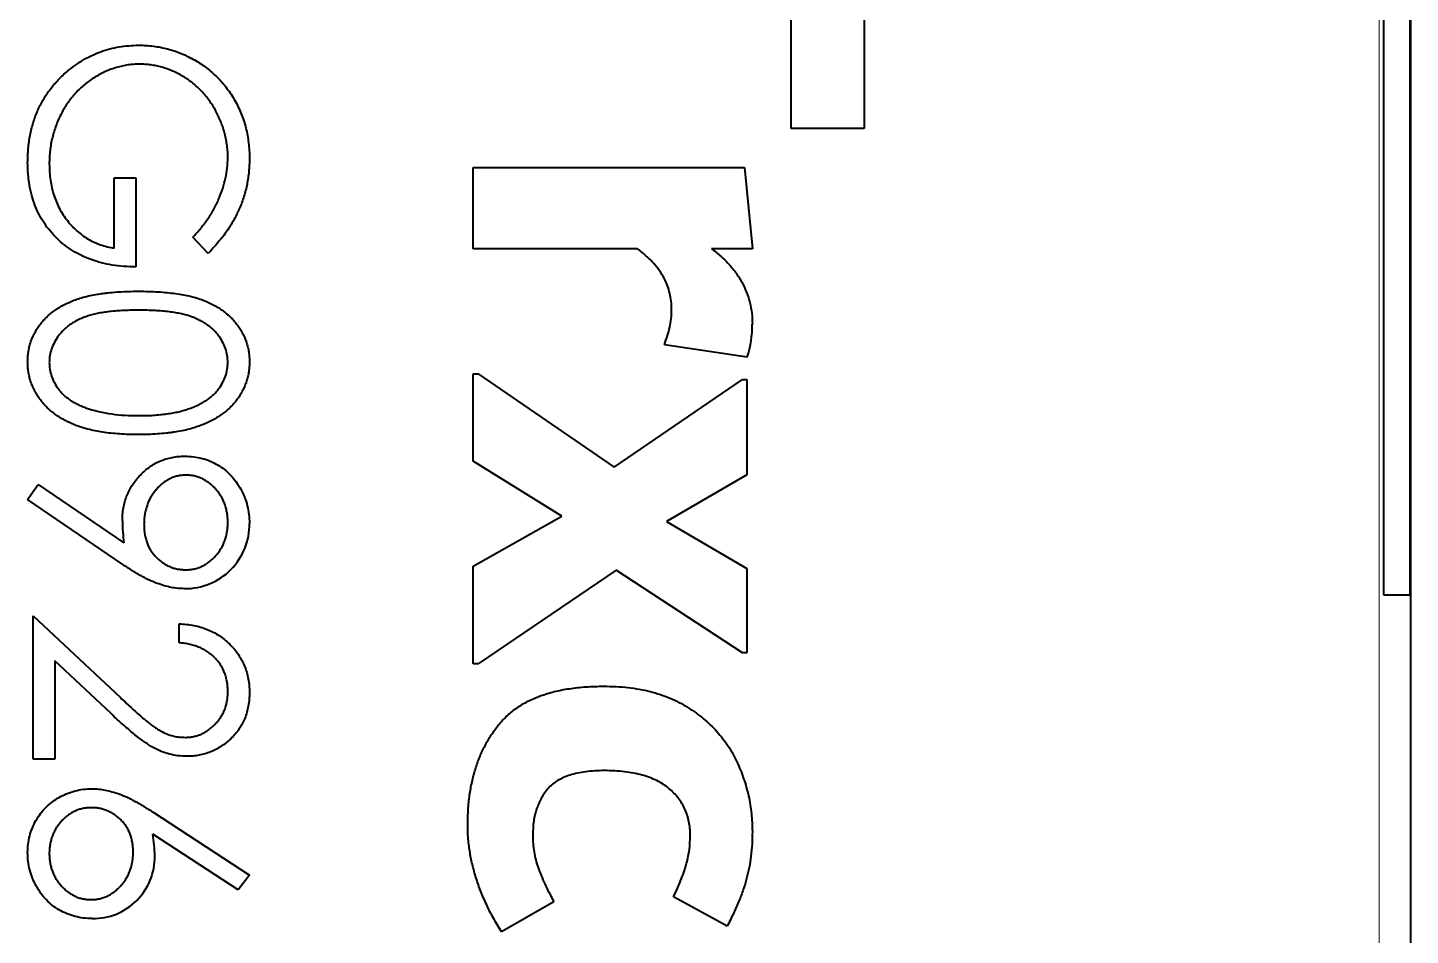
# Model space of a CAD drawing. Header units: inches. Extents: x 7.25 to 10.75, y 3.17 to 5.42.
# Drawn here: x 7.7745 to 8.1228, y 4.9309 to 5.1597 of the extents above; entities that cross this region are included whole.
import ezdxf

# ---------------------------------------------------------------- set-up
doc = ezdxf.new("R2010")
doc.units = ezdxf.units.IN
doc.header["$LTSCALE"] = 0.5
doc.header["$MEASUREMENT"] = 0
doc.layers.add('TANGENT_LINES', color=7, linetype='Continuous', lineweight=15)
doc.layers.add('Visible', color=7, linetype='Continuous', lineweight=40)

msp = doc.modelspace()

# ---------------------------------------------------------------- linework, layer by layer
at = {"layer": 'TANGENT_LINES'}
msp.add_line((8.11492009126068, 4.668198158092433), (8.114920091260672, 5.278434378564874), dxfattribs=at)
at = {"layer": 'Visible'}
for p, q in [((8.122794107008703, 5.278434378564874), (8.122794107008712, 4.668198158092433)), ((8.116144457666365, 5.016637096047631), (8.116144457666364, 5.224094493561512)), ((8.122698333408154, 5.224094493561512), (8.122698333408158, 5.016637096047631)), ((7.985183508896002, 5.218676223334276), (7.985183508896002, 5.134311768891081)), ((7.966816664126599, 5.134311768891081), (7.966816664126599, 5.165377221646986)), ((7.985183508896002, 5.134311768891081), (7.966816664126599, 5.134311768891081)), ((7.886758312045609, 5.103971323165545), (7.886758312045609, 5.12446924920604)), ((7.886758312045609, 5.12446924920604), (7.955084732180591, 5.124469249206042)), ((7.955084732180591, 5.124469249206042), (7.957062024081605, 5.103971323165546)), ((7.796324907096682, 5.104146068449788), (7.796324907096682, 5.121862603882859)), ((7.796324907096682, 5.121862603882859), (7.801776148768397, 5.121862603882859)), ((7.801776148768397, 5.121862603882859), (7.801776148768397, 5.099376231987038)), ((7.819961150282632, 5.10278325803186), (7.816085658156647, 5.106871689285644)), ((7.928105682686779, 5.103971323165546), (7.886758312045609, 5.103971323165545)), ((7.957062024081605, 5.103971323165546), (7.946780106196339, 5.103971323165546)), ((7.955726555863599, 5.07665878281631), (7.934894384880256, 5.079738512423139)), ((7.886758312045609, 5.050430652468132), (7.886758312045609, 5.072444502299404)), ((7.886758312045609, 5.072444502299404), (7.887988627006239, 5.072444502299404)), ((7.887988627006239, 5.072444502299404), (7.922283656533798, 5.048914728677357)), ((7.922283656533798, 5.048914728677357), (7.954579424250333, 5.071038428058685)), ((7.954579424250333, 5.071038428058685), (7.955655949840885, 5.071038428058685)), ((7.955655949840885, 5.071038428058685), (7.955655949840885, 5.047025316416391)), ((7.90910171052705, 5.036545669341024), (7.886758312045609, 5.050430652468132)), ((7.955655949840885, 5.047025316416391), (7.935443632630538, 5.035183534920327)), ((7.774519940409828, 5.04077538401611), (7.777171032550955, 5.044586994403755)), ((7.777171032550955, 5.044586994403755), (7.798773707066399, 5.029809018934342)), ((7.798454298374697, 5.024411012044578), (7.774519940409828, 5.04077538401611)), ((7.886758312045611, 5.023934940994566), (7.90910171052705, 5.036545669341024)), ((7.935443632630538, 5.035183534920327), (7.955655949840885, 5.023407663154298)), ((7.886758312045611, 4.999328641781968), (7.886758312045611, 5.023934940994566)), ((7.922745024644035, 5.022968264954073), (7.887988627006241, 4.999328641781968)), ((7.954579424250335, 5.002140790263409), (7.922745024644035, 5.022968264954073)), ((7.955655949840885, 5.023407663154298), (7.955655949840887, 5.002140790263409)), ((8.122698333408158, 5.01663709604763), (8.116144457666365, 5.01663709604763)), ((7.775882750827757, 4.975360483955542), (7.775882750827757, 5.011474960030648)), ((7.775882750827757, 5.011474960030648), (7.797879362729635, 4.990862452459479)), ((7.812678632111826, 5.004660907941005), (7.812678632111826, 5.009430744403755)), ((7.955655949840887, 5.002140790263409), (7.954579424250335, 5.002140790263409)), ((7.781333992499471, 5.000093363649667), (7.781333992499471, 4.975360483955542)), ((7.795526385367431, 4.986795315118473), (7.781333992499471, 5.000093363649667)), ((7.887988627006241, 4.999328641781968), (7.886758312045611, 4.999328641781968)), ((7.781333992499471, 4.975360483955542), (7.775882750827757, 4.975360483955542)), ((7.806141400888327, 4.961924024991278), (7.830395167544898, 4.946060059970079)), ((7.82750984236319, 4.942386860015506), (7.806034931324426, 4.956430195494003)), ((7.830395167544898, 4.946060059970079), (7.82750984236319, 4.942386860015506)), ((7.907058508896005, 4.939394727271282), (7.893854592979245, 4.931837078227413)), ((7.950690750178346, 4.933199212648111), (7.937179255521427, 4.940603072321902))]:
    msp.add_line(p, q, dxfattribs=at)
for centre, radius, start, end in [((7.932808668430035, 5.084516655786187), 0.02422758205080047, 341.0746585943979, 1.012709048888503), ((7.801429492347596, 5.101543435333028), 0.03962911899611512, 251.8535666274497, 271.4854622774622), ((7.840297093681365, 5.035627269442563), 0.04192463679771409, 180.3123832048572, 187.9763449137708), ((7.814226429826999, 5.034458246534868), 0.01615213547149081, 269.4199713217096, 1.068655541595347), ((7.775417719617858, 4.950806389395709), 0.03112347349680858, 0.2195353799132319, 10.40813962786989), ((7.791002446881746, 4.950691660132362), 0.01553846806698205, 269.250155405285, 0.8627437247027607)]:
    msp.add_arc(centre, radius, start, end, dxfattribs=at)
for points, knots in [([(7.784570667242049, 5.148735521811386), (7.785218646787202, 5.149254655760916), (7.78650385008492, 5.150284306571476), (7.788563016845082, 5.151609677903715), (7.790695103585563, 5.152739507980447), (7.792906045635982, 5.153656229688913), (7.795193774964918, 5.154372049897709), (7.797555368251276, 5.154885418190274), (7.799993866577775, 5.155186203796628), (7.801644014016466, 5.155229536479922), (7.802478847890141, 5.155251459122107)], [0, 0, 0, 0, 0.1278956773735382, 0.2536684183228695, 0.376738432207012, 0.499344472746073, 0.621999306856079, 0.745698547513129, 0.8713451527522139, 1, 1, 1, 1]), ([(7.802478847890141, 5.155251459122107), (7.803103982211056, 5.1552433767657), (7.804346305777518, 5.155227314774698), (7.806190708084237, 5.155032551593245), (7.808002360889866, 5.154753114987035), (7.809779783285473, 5.1543423891862), (7.811524162350471, 5.153824616887372), (7.813236308033501, 5.153178416593519), (7.814917230718269, 5.152426047532316), (7.816555360322228, 5.151551577118131), (7.818128959391501, 5.150578416035044), (7.819631693188427, 5.14952225408407), (7.821036195300076, 5.148368093675542), (7.822360252950801, 5.147134782884033), (7.823587232067009, 5.145807606992113), (7.824728492465431, 5.144398999321122), (7.825785565028246, 5.142907874316787), (7.826741799864061, 5.14132954087485), (7.827600752480832, 5.139687556915465), (7.828353794503585, 5.137985858355814), (7.828976150812686, 5.136224964658128), (7.829504211583197, 5.134418068203679), (7.829894711468443, 5.132551491984675), (7.830177903889927, 5.130638781357158), (7.830371681275095, 5.128669966382765), (7.830387265587156, 5.127339160538102), (7.830395167544896, 5.126664381214779)], [0, 0, 0, 0, 0.04203937970121545, 0.0835444645653602, 0.1246430566734484, 0.165303063451956, 0.206170747136532, 0.246970719928893, 0.2883292660238635, 0.329986532825205, 0.371797472895551, 0.4127376294246825, 0.453459280518726, 0.494001342419667, 0.534380667601165, 0.574951545297472, 0.615891701826603, 0.657249558721595, 0.699006606824371, 0.740486273750269, 0.782325155707546, 0.8245674554627289, 0.867041243730894, 0.9104995314822221, 0.954619176173827, 1, 1, 1, 1]), ([(7.774519940409826, 5.125706155139672), (7.774528582858233, 5.126306140322364), (7.774545628551904, 5.127489504474724), (7.774666769373379, 5.129237229479211), (7.774853257314893, 5.130936765899682), (7.775134876175347, 5.132587866147166), (7.775479811868403, 5.134196603626821), (7.775921511197453, 5.135754943780319), (7.776432790658863, 5.137268822877783), (7.777014333506884, 5.138740580814977), (7.777688143816249, 5.140156859084454), (7.778436940366403, 5.141523965922613), (7.779256862042548, 5.142849458270679), (7.780162088608677, 5.144124307232625), (7.781145849252431, 5.14535515525278), (7.782210115738623, 5.146534065813717), (7.78335163442984, 5.147667638765247), (7.784162226814081, 5.148377724544556), (7.784570667242049, 5.148735521811386)], [0, 0, 0, 0, 0.0692365237083661, 0.1365567393230034, 0.2020941572673315, 0.2664642603660585, 0.329768822872775, 0.391878965921429, 0.453270593103038, 0.514114664070463, 0.574389510365488, 0.634141663851327, 0.6939232874993251, 0.7541521963073881, 0.814470164130036, 0.875660630131174, 0.937348010628003, 1, 1, 1, 1]), ([(7.802691787017942, 5.150481622659358), (7.802201735237841, 5.15047014662268), (7.801222969846002, 5.15044722588656), (7.799762204964109, 5.15030052812029), (7.798323135298634, 5.150028277000109), (7.796901032040639, 5.149664312917168), (7.795493459659287, 5.149209036188739), (7.794106520533512, 5.148641509763423), (7.792740265998567, 5.147969309980676), (7.791407006348921, 5.147191252103991), (7.790108287772719, 5.146338030791167), (7.788884942953063, 5.145382202227232), (7.787720681431427, 5.144366884031123), (7.786641353184812, 5.143255086902037), (7.785618088168075, 5.142082461682272), (7.784679078554808, 5.140813973801461), (7.783806237143933, 5.139474566359008), (7.783010564465298, 5.138062195874876), (7.782299748681291, 5.136592187367614), (7.781667664769383, 5.135084913839265), (7.781147112403447, 5.133535560058926), (7.780722855480871, 5.13195226837133), (7.780375100686193, 5.13033692622554), (7.780151379106162, 5.128681334170925), (7.779989032405087, 5.126997665370931), (7.779977162274733, 5.125862714265073), (7.779971182081541, 5.12529092384046)], [0, 0, 0, 0, 0.03899420332593495, 0.07788192645662849, 0.1166515665855564, 0.1554160645113795, 0.194618292783077, 0.234261463916927, 0.274547107750672, 0.3156673089432865, 0.3570195563769785, 0.3980825120664325, 0.439097864147789, 0.479833277973838, 0.521274131964405, 0.562840828034015, 0.605292061346259, 0.648408659533928, 0.6917272922059641, 0.735148885145033, 0.778368924895923, 0.821660858302965, 0.865523699005888, 0.909731497542716, 0.954522564819841, 1, 1, 1, 1]), ([(7.824943925873182, 5.12682408556063), (7.824937645018768, 5.127339100689078), (7.824925099599609, 5.128367795231417), (7.824764979345289, 5.129895800006074), (7.824534691758849, 5.13140777930865), (7.824201491140963, 5.13290087892526), (7.823779193837037, 5.134378001946478), (7.823250955643902, 5.135834010995735), (7.822635099853695, 5.137271622119413), (7.821923464988345, 5.138677293766531), (7.821141712539744, 5.140040057318543), (7.820275396119168, 5.141327140874495), (7.81935228176269, 5.142546748168797), (7.818349257889244, 5.143675955977478), (7.81727541010344, 5.144721259712567), (7.816150714228728, 5.145707539825712), (7.814944442630495, 5.146600108436695), (7.813678789142092, 5.147406329726151), (7.812375983117953, 5.148125544403815), (7.811048564264548, 5.148760433968206), (7.809700935429223, 5.149293404372935), (7.808331405566781, 5.149715100263298), (7.806950569836252, 5.150063012330227), (7.805548867107394, 5.150307767894667), (7.804124796519526, 5.15044575523937), (7.803171182359382, 5.150469623664213), (7.802691787017942, 5.150481622659358)], [0, 0, 0, 0, 0.04284119748731245, 0.0855712844306002, 0.1277186681017332, 0.170068386804739, 0.2127872447034005, 0.2554815926170275, 0.2988770906153885, 0.342860572133053, 0.3865275858180495, 0.429532375547075, 0.47188621347183, 0.513729302419133, 0.555081706254062, 0.596535236966313, 0.6381200747249031, 0.6798222124149971, 0.721331468036122, 0.7618883644915521, 0.802199328562548, 0.841806293179727, 0.8810604121451829, 0.920633225698279, 0.960101198728402, 1, 1, 1, 1]), ([(7.816085658156647, 5.106871689285644), (7.816781627392443, 5.107611514920777), (7.818156970080185, 5.109073524626307), (7.81994144525942, 5.111457060369238), (7.821470120571218, 5.113943909704354), (7.822713916062643, 5.116521096102485), (7.82370633706023, 5.119124797427334), (7.824412894870051, 5.121720453759906), (7.824863490208289, 5.124281440225883), (7.824917374332383, 5.125984766939564), (7.824943925873182, 5.12682408556063)], [0, 0, 0, 0, 0.136144491202562, 0.269042539269701, 0.398516617997684, 0.527099538602238, 0.652282544656029, 0.771680404553401, 0.887494931845173, 1, 1, 1, 1]), ([(7.830395167544896, 5.126664381214779), (7.830386367614027, 5.126114081676591), (7.830368918385217, 5.125022902359428), (7.830247970411143, 5.12339917076642), (7.830056269179382, 5.121800536685768), (7.829794670057881, 5.120224629752864), (7.829438359797107, 5.118676816542456), (7.829011974147194, 5.117152687719933), (7.828515529147525, 5.115650033907403), (7.827923460052368, 5.114173564431896), (7.82725144212605, 5.11271335164627), (7.826494995329123, 5.111261276453476), (7.825641184797613, 5.109822300277216), (7.82468747531548, 5.108393927668377), (7.823650246810406, 5.10696715142331), (7.822499833852897, 5.105564538744146), (7.821281603027288, 5.104152233066605), (7.820405664351574, 5.103244106529042), (7.819961150282632, 5.10278325803186)], [0, 0, 0, 0, 0.0616169448204974, 0.1221791608191552, 0.182216270448318, 0.241864128661121, 0.300960055602617, 0.359969067873391, 0.419032918137868, 0.478068687013023, 0.53799258107322, 0.598960230329197, 0.661321078882263, 0.7252475688866911, 0.791220154152248, 0.858745971844814, 0.928317581412214, 1, 1, 1, 1]), ([(7.801776148768397, 5.099376231987038), (7.800760118285741, 5.099402136321252), (7.798771563095928, 5.099452835782653), (7.795871564607436, 5.099808466110358), (7.79313251189685, 5.10038273260709), (7.790913050356973, 5.10105733841524), (7.789621222973922, 5.101566689034859), (7.789168022642398, 5.101760764839694), (7.788821069200056, 5.101909342110891), (7.787698959181169, 5.102419673128165), (7.785872237248261, 5.10341845772327), (7.783786089676042, 5.104894074859823), (7.781856774098125, 5.106557056817506), (7.780135801809784, 5.108423366637653), (7.778623225699253, 5.110442575152499), (7.777349113992678, 5.112618018428942), (7.776312534754823, 5.114947638677659), (7.775503537081763, 5.117423809489163), (7.774929952958896, 5.120052260700663), (7.774586303346759, 5.122829427865159), (7.774542396010524, 5.124732740731307), (7.774519940409826, 5.125706155139672)], [0, 0, 0, 0, 0.0712722778918413, 0.139492722424175, 0.204635418715339, 0.267405740386263, 0.3019781993258916, 0.3019781993258916, 0.3019781993258916, 0.328445597526983, 0.3883971631415405, 0.4477339312582655, 0.5073916212312171, 0.5667675553634349, 0.625478337516418, 0.684066505918797, 0.743248445815341, 0.804033357398258, 0.866498750699673, 0.931723237984159, 1, 1, 1, 1]), ([(7.779971182081541, 5.12529092384046), (7.779985586783708, 5.124601826329029), (7.780013872756694, 5.123248671409979), (7.780234068377327, 5.12125956344988), (7.780577973567917, 5.11934916811265), (7.78108161766832, 5.117522853440026), (7.781724024431494, 5.115778498232493), (7.782498420064009, 5.114109707784861), (7.783434507012883, 5.112529620729996), (7.784491028054115, 5.111033487048377), (7.785668137433829, 5.109655284569141), (7.786938328822576, 5.108412280435045), (7.788295436696412, 5.107324300565003), (7.78973146791863, 5.106375129091457), (7.791258308883352, 5.105589902056696), (7.792868477154625, 5.104945382671433), (7.794562696964682, 5.104451345059602), (7.795733379786158, 5.104248541729614), (7.796324907096682, 5.104146068449788)], [0, 0, 0, 0, 0.0706300675154716, 0.1386936125963034, 0.2049177148347015, 0.2694408834246985, 0.332636334647053, 0.395301694499848, 0.457763931471421, 0.520657020425743, 0.5828516518872651, 0.6433151976010499, 0.702580231903015, 0.760907538627685, 0.819489612767477, 0.8782690759233589, 0.938491310536133, 1, 1, 1, 1]), ([(7.936717887411188, 5.088790115347773), (7.936698891274606, 5.089450874298699), (7.936661045691945, 5.090767289738471), (7.936286440739712, 5.092728538187638), (7.935696995092789, 5.094661806323941), (7.934849569363847, 5.096576250244643), (7.93371293220147, 5.098481696360035), (7.93218923670284, 5.100348423465198), (7.930317472718682, 5.102225361108932), (7.928865818907932, 5.103371280222569), (7.928105682686779, 5.103971323165546)], [0, 0, 0, 0, 0.1091301026519926, 0.217417489197055, 0.328860152398907, 0.4426907488291265, 0.562701805268135, 0.69448915630491, 0.8400239392284341, 1, 1, 1, 1]), ([(7.946780106196339, 5.103971323165546), (7.947599900266093, 5.103328764364902), (7.949194633644179, 5.102078804155898), (7.951291655015519, 5.099975152643763), (7.953072244656898, 5.097761003147196), (7.954534128134684, 5.095426596764963), (7.955660879331607, 5.092964165550698), (7.956481504301346, 5.090399876750839), (7.956982650067269, 5.087711196375174), (7.957035270974655, 5.08587760246057), (7.957062024081605, 5.084945381095805)], [0, 0, 0, 0, 0.1388637518678486, 0.270129619474419, 0.3952520391238095, 0.5172532450014841, 0.636604428012285, 0.755567059212343, 0.87572733098665, 1, 1, 1, 1]), ([(7.774519940409828, 5.075473814891338), (7.774527022298122, 5.075892999974354), (7.774540986399535, 5.076719551137834), (7.774685458137544, 5.077944306754744), (7.774917729558654, 5.079133072768736), (7.775242953580284, 5.08029171526537), (7.775641041645816, 5.08142617865528), (7.776159685885007, 5.082521004155677), (7.776756997393337, 5.083588364931632), (7.777437242825751, 5.08462541330761), (7.778216593469434, 5.085612662097304), (7.779078593353873, 5.086555666789922), (7.780044753142979, 5.087430737383633), (7.78109981721717, 5.088245203402568), (7.782234079052369, 5.089019275608015), (7.78346302509974, 5.089731318959882), (7.784781782401888, 5.090389931479476), (7.786198871034188, 5.090991941742722), (7.787734969488751, 5.091525695350653), (7.789407651052061, 5.091997173482859), (7.791231679272016, 5.092369435716657), (7.792915654752047, 5.092643099771859), (7.793992358330064, 5.092783406098508), (7.794413475546403, 5.092832920619045), (7.794691916389789, 5.092865659401323), (7.795721048801028, 5.09297802111025), (7.797550363773315, 5.09312054084588), (7.79994733826207, 5.093228986012339), (7.801591479941793, 5.093238629938854), (7.802436260064582, 5.093243585106359)], [0, 0, 0, 0, 0.0337871463469913, 0.06662165772429371, 0.09928487809597229, 0.1313611650426504, 0.163585187595343, 0.1961039269870685, 0.228902254323817, 0.262158055905007, 0.295991222258316, 0.3302178457248, 0.365059825891954, 0.4009507373401075, 0.4376203820767375, 0.475707529437091, 0.515380691625049, 0.5564135414931639, 0.59976482987273, 0.646424155584087, 0.696431444517567, 0.749781517801557, 0.7839688162471339, 0.7839688162471339, 0.7839688162471339, 0.806573306975532, 0.867435531565398, 0.931886753250873, 1, 1, 1, 1]), ([(7.802436260064582, 5.093243585106359), (7.803288132656721, 5.093238603953237), (7.804942907445632, 5.0932289279915), (7.807354147791978, 5.093121286053682), (7.809616199424639, 5.092942470394258), (7.811729170618696, 5.092697414676059), (7.813693606862779, 5.092399200128232), (7.815504258405344, 5.092001102187717), (7.817169505524891, 5.091548376838671), (7.818694778477001, 5.091023677155384), (7.820100626610632, 5.090431624116298), (7.821413045302945, 5.089787234330305), (7.822630048774922, 5.089064934302501), (7.823771061340354, 5.088306004803608), (7.824817405412004, 5.087479724750767), (7.825783857542486, 5.086609608135122), (7.826648081537158, 5.085661694378535), (7.827435398839967, 5.08466820662635), (7.828125576418788, 5.08362015008047), (7.828733497646361, 5.082547398682345), (7.82925284321214, 5.081442568615916), (7.829661190663327, 5.080302643453799), (7.829998475738051, 5.079137868952662), (7.830229129048769, 5.077944173339239), (7.830374256455526, 5.076719585697912), (7.830388131050006, 5.075893011603677), (7.830395167544896, 5.075473814891339)], [0, 0, 0, 0, 0.068594622258741, 0.1332460424432996, 0.1943125864682565, 0.251279223116966, 0.3045134392563455, 0.3542349066533245, 0.4004805887739875, 0.443410754938491, 0.484014868616345, 0.523252300773203, 0.56104237272836, 0.597900239364399, 0.633518488856195, 0.668314351169651, 0.702495671286382, 0.7366853535134581, 0.770293169360788, 0.803437255019249, 0.835912951666028, 0.8684602457892909, 0.9008465382431821, 0.933466524630707, 0.966257575298123, 1, 1, 1, 1]), ([(7.802457553977362, 5.08847374864361), (7.80174764685267, 5.088471934768006), (7.800369856521073, 5.088468414391633), (7.798367737259909, 5.088376447341247), (7.796500358813304, 5.088251162603347), (7.794765350104328, 5.088089568101661), (7.793168583885112, 5.087849590818082), (7.791699078011796, 5.08758070258913), (7.79036460928172, 5.087253481880627), (7.789156020480247, 5.08686632469142), (7.788052800654951, 5.086425348529371), (7.787026235520846, 5.085943875908959), (7.786064198240888, 5.085426643333912), (7.785175330172216, 5.08484778109267), (7.78435673263005, 5.084217349873781), (7.783593916841129, 5.083549589470681), (7.782913647720735, 5.082819578348894), (7.782097773094304, 5.081809678996438), (7.781254681637218, 5.080476436696365), (7.780520517168458, 5.078796598512316), (7.780059141283377, 5.077070474678513), (7.780000467823992, 5.075898886516338), (7.779971182081541, 5.075314110545487)], [0, 0, 0, 0, 0.07295106587586771, 0.1415836941865464, 0.2059264601708675, 0.265301357184605, 0.320597232713928, 0.3718165030988115, 0.418789769709452, 0.461698728615765, 0.5021335821035671, 0.540804315292648, 0.5781805253279659, 0.614296865207514, 0.649678243264787, 0.6842994600896379, 0.718358952772361, 0.7520808646475969, 0.817652438602386, 0.879722076405437, 0.939965559730987, 1, 1, 1, 1]), ([(7.824943925873182, 5.075314110545487), (7.824913077133321, 5.075901954182351), (7.824851323454576, 5.077078712366456), (7.824415599131195, 5.078816673433735), (7.823656122145639, 5.080482600033478), (7.822821637299434, 5.081807437106779), (7.822026848543009, 5.082822803943507), (7.821337627924573, 5.083537782976788), (7.820583719674934, 5.08420816916907), (7.819757593858871, 5.084825732669474), (7.818869762071685, 5.08540414135687), (7.817913239772707, 5.085935349084398), (7.816883179686046, 5.08641395870265), (7.815780455413652, 5.086855624887614), (7.814571970880605, 5.087243963063489), (7.813239145893526, 5.08756428758948), (7.811774314015963, 5.087860210218409), (7.81016889966584, 5.088069699678654), (7.808433456391954, 5.08825593219022), (7.80656141612638, 5.088375615201869), (7.804555939033655, 5.088468722036329), (7.803171024928158, 5.088472039549149), (7.802457553977362, 5.08847374864361)], [0, 0, 0, 0, 0.0603866193110626, 0.120883248585996, 0.1827546186251395, 0.2478110297583515, 0.2812991000432495, 0.315087624150657, 0.349702395550275, 0.3848565811185565, 0.4209661972261035, 0.45851118826114, 0.497174722127312, 0.53760204786627, 0.5805030184200121, 0.627467540026704, 0.678388209559245, 0.733983220592562, 0.7937467045508351, 0.857713672160731, 0.926697864361385, 1, 1, 1, 1]), ([(7.934894384880256, 5.079738512423139), (7.935167467351425, 5.080511696443314), (7.935683169312295, 5.08197181401735), (7.936292608402637, 5.084166279259687), (7.936674981248167, 5.086418237582843), (7.936703018880481, 5.087968174281522), (7.936717887411188, 5.088790115347773)], [0, 0, 0, 0, 0.2647651372014765, 0.499995110779227, 0.734844299042849, 1, 1, 1, 1]), ([(7.802436260064582, 5.057129109031253), (7.801623467311824, 5.057139003734676), (7.800039773779659, 5.057158283160779), (7.797723499126322, 5.057258184782111), (7.795536802180843, 5.057454969395061), (7.793474438577702, 5.057701127822697), (7.791544992172476, 5.058042059206433), (7.789741786262109, 5.058461260268742), (7.788057033767751, 5.058926703866147), (7.786504536628568, 5.059501247983675), (7.785231908116332, 5.060056271622108), (7.784479002462684, 5.060428858445113), (7.784197451185182, 5.060574562297094), (7.784033494699433, 5.060659410399164), (7.783441832175404, 5.06097351291571), (7.782453243363888, 5.061547291167265), (7.781283955868307, 5.062345882908032), (7.780200028004998, 5.063197087720351), (7.779220592790377, 5.064119123883124), (7.778322050527722, 5.065086000034841), (7.77752250387897, 5.066109698138057), (7.776822678386742, 5.067178939917173), (7.776196821266117, 5.068271681805234), (7.77578840074408, 5.06919074865854), (7.775573244551664, 5.069735043035172), (7.775512371363449, 5.06989598880094), (7.77542861771288, 5.070117429402658), (7.775212530135112, 5.070726065118308), (7.77492778804133, 5.071746522614669), (7.774698882473807, 5.072965112349548), (7.774538342592885, 5.07420966711337), (7.774526095710639, 5.075050973219778), (7.774519940409828, 5.075473814891338)], [0, 0, 0, 0, 0.0650632896172803, 0.1267731664665244, 0.18551576322608, 0.240764679167715, 0.292979796023598, 0.3422503727797686, 0.3889192861856615, 0.432775664058311, 0.474628432631118, 0.5, 0.5, 0.5, 0.514774690637955, 0.5536058934984419, 0.591426406431174, 0.628028119946067, 0.66380363411032, 0.698984336131665, 0.733591489306705, 0.76762846915114, 0.801208347786592, 0.834263839726623, 0.8480343078435248, 0.8480343078435248, 0.8480343078435248, 0.866980694728777, 0.8997197415181609, 0.932701912498539, 0.96617588343275, 1, 1, 1, 1]), ([(7.779971182081541, 5.075314110545487), (7.779995445344708, 5.074725551977036), (7.780043921776461, 5.073549649993916), (7.780511619138162, 5.071831645230757), (7.781217287060276, 5.070163806483726), (7.782051697997463, 5.068856752272517), (7.782846335171358, 5.067862360442068), (7.783523835455076, 5.067149897712675), (7.784282445363553, 5.066495974592486), (7.785100938608606, 5.065875763107067), (7.785994952710231, 5.065306924500081), (7.786960188667591, 5.06478965525499), (7.78799932691485, 5.064317635916566), (7.788724739151142, 5.06404871339651), (7.789095623707828, 5.063911220251725)], [0, 0, 0, 0, 0.1128134007444576, 0.225393883920728, 0.3395948145627005, 0.459675410224862, 0.521735190087933, 0.583925838738914, 0.6481741447653689, 0.713881038113066, 0.781004454907388, 0.851450927556554, 0.924050692664177, 1, 1, 1, 1]), ([(7.830395167544896, 5.075473814891339), (7.830387759777887, 5.07505111639917), (7.830373028059993, 5.074210502090854), (7.830231438381459, 5.072967706741226), (7.829996500066715, 5.071753622710689), (7.829663616875639, 5.070573426003719), (7.829250634159212, 5.069417422272205), (7.82873300077229, 5.068294653427193), (7.828130453292932, 5.067198145438253), (7.827422441657792, 5.066145323299311), (7.82663305951082, 5.065124628915541), (7.825740713021682, 5.06416113341484), (7.824754412447861, 5.063254749095813), (7.823684710352845, 5.062394100476336), (7.822511089829501, 5.061603604905819), (7.821253963302514, 5.060850802504044), (7.819891346120606, 5.060176986435795), (7.818445973436855, 5.059528034675491), (7.81687785263383, 5.058967883583275), (7.815195823087155, 5.058462715629195), (7.813380017100068, 5.058054542315628), (7.811830927994137, 5.057783064566821), (7.810886992632405, 5.057649761758783), (7.810592121340477, 5.057610951810032), (7.810198682559735, 5.057559168746251), (7.809072181948379, 5.057425294878224), (7.807170168287206, 5.057259320785942), (7.804843424447329, 5.057157985973728), (7.803252613464323, 5.057138902209622), (7.802436260064582, 5.057129109031253)], [0, 0, 0, 0, 0.0337881161627104, 0.06719393237388009, 0.099862410856825, 0.1325666121262586, 0.1651511732547865, 0.197913187355792, 0.231319003566962, 0.265083278267373, 0.2992553087581145, 0.3343985665049785, 0.3699428235093075, 0.4062835607000615, 0.444063819698508, 0.482997706872776, 0.523354446613305, 0.56553658960415, 0.60961292406582, 0.656390811376417, 0.705885494936458, 0.7583245002617319, 0.782103760227586, 0.782103760227586, 0.782103760227586, 0.813831782941152, 0.8727945590393911, 0.934722229540075, 1, 1, 1, 1]), ([(7.802457553977362, 5.061898945494003), (7.803096375382305, 5.06190730044861), (7.804346046613505, 5.061923644525887), (7.806176187714675, 5.061986117904925), (7.807914449550752, 5.062147443276851), (7.809568320620457, 5.062326619997516), (7.811128645802135, 5.062590807269443), (7.812608487333025, 5.062875655855365), (7.813989511894397, 5.063258351430076), (7.815293341312964, 5.06366714441337), (7.816505162275575, 5.064135018811204), (7.81763062472314, 5.064650049646386), (7.818675162163206, 5.06520009885154), (7.819635908745077, 5.065797534449065), (7.820517167833152, 5.066435264169404), (7.82130127022519, 5.067130120090852), (7.822012517772395, 5.067854539700465), (7.822824379058268, 5.068869198877765), (7.823652171959305, 5.070197548610392), (7.824413969212529, 5.071850435268573), (7.8248514404728, 5.073570518167775), (7.824913119634797, 5.07473333215005), (7.824943925873182, 5.075314110545487)], [0, 0, 0, 0, 0.0656811979906391, 0.1284864641740656, 0.188175130328007, 0.2451061306699865, 0.299448424529475, 0.350822936009383, 0.399941680533778, 0.446671743632372, 0.491254533373498, 0.533376344270437, 0.573852754968224, 0.612526311719453, 0.64959713644533, 0.685532041553849, 0.7201057860682, 0.7538376629736501, 0.818925416046714, 0.8804934616501641, 0.940311333846057, 1, 1, 1, 1]), ([(7.798369122723576, 5.035398671039127), (7.798383413535994, 5.035956621146399), (7.798411465151064, 5.037051828415423), (7.798633809821565, 5.038661982869234), (7.798976247082436, 5.04020917642119), (7.799487223677705, 5.041689307247706), (7.800122258348003, 5.043107938648955), (7.800909738307759, 5.04446197366642), (7.801836155558879, 5.045749589551505), (7.802896611560728, 5.046956957419276), (7.804061013932456, 5.048055054691531), (7.805293411209478, 5.049033361237985), (7.806552543299373, 5.049812045633471), (7.807407349895492, 5.050239928766074), (7.807814210375106, 5.050418671077978), (7.807873938056535, 5.050444910696712), (7.808397960268522, 5.050670531900535), (7.809423705702743, 5.051034036499368), (7.810927830451801, 5.051407033414407), (7.812501235588782, 5.051636675466154), (7.813572202141518, 5.051663995814504), (7.814115971224487, 5.051677867359539)], [0, 0, 0, 0, 0.0662949128019882, 0.1301311164811676, 0.192862225172608, 0.2543600042042219, 0.315909846081327, 0.377338139346354, 0.440205262887928, 0.504175131770897, 0.56803363241327, 0.63022772176687, 0.690861477407068, 0.743669523417452, 0.743669523417452, 0.743669523417452, 0.751421817648456, 0.8114657367408631, 0.872750466796127, 0.935390734844467, 1, 1, 1, 1]), ([(7.814115971224487, 5.051677867359539), (7.814859589685362, 5.051651528923544), (7.816319161874562, 5.051599831916667), (7.81845173316986, 5.051183768943646), (7.820468176745605, 5.050499500575654), (7.822363190939036, 5.049545413864369), (7.824109516000307, 5.04834370549619), (7.82568287508141, 5.046899424318293), (7.827060890297298, 5.045221355119335), (7.828220866763198, 5.043386576179021), (7.828843177059545, 5.042076708155717), (7.829108681308583, 5.041424748375011), (7.829125985312315, 5.041382257475077), (7.829419721829051, 5.040653250121395), (7.829900269447823, 5.039201726409975), (7.830313298802372, 5.037001118287428), (7.830367752261514, 5.035510383138902), (7.830395167544898, 5.034759853655724)], [0, 0, 0, 0, 0.0852490510097906, 0.167326593617822, 0.2481753245808515, 0.328829078311601, 0.4099080969767695, 0.490584451140797, 0.5729934871893909, 0.658264892488035, 0.7389622018114663, 0.7389622018114663, 0.7389622018114663, 0.74422157730799, 0.82906040699134, 0.913938297810617, 1, 1, 1, 1]), ([(7.814382145134237, 5.046908030896789), (7.814023033005027, 5.046898829544107), (7.813314798158704, 5.046880682792511), (7.81227418364349, 5.046705626368345), (7.811276668886752, 5.046412874087309), (7.810312554663586, 5.046020791103145), (7.809391215985173, 5.045504456494647), (7.808517020950472, 5.044870854753923), (7.807680059671139, 5.044128194605932), (7.806893335981746, 5.043286403735873), (7.806171227579064, 5.0423651212019), (7.805540563735152, 5.041381143617422), (7.805007967560041, 5.040351410436342), (7.804580623709693, 5.039272296807842), (7.804237251992367, 5.038151799846979), (7.80399164697306, 5.036979849032782), (7.803855701415085, 5.0357603201176), (7.803832256410709, 5.034934071799357), (7.803820364395291, 5.034514973658752)], [0, 0, 0, 0, 0.0595395854970859, 0.1174229600021162, 0.1744404410469175, 0.231733890556419, 0.289721977285958, 0.3492003964486005, 0.410515531734449, 0.475080278974361, 0.540094475476166, 0.604444095929784, 0.6686966743402349, 0.732110201101078, 0.796739346741746, 0.862905729709647, 0.930461639076418, 1, 1, 1, 1]), ([(7.824943925873184, 5.035004733652695), (7.824932129216599, 5.035409644867968), (7.824908984273534, 5.036204077337594), (7.824773054836159, 5.037374342975796), (7.824524869192873, 5.038495969259101), (7.824184221767458, 5.039576297575989), (7.823745182153214, 5.040613298947308), (7.823213369081225, 5.041606009567074), (7.82257899630244, 5.042548656052698), (7.821859278160577, 5.043432134939794), (7.82108348150958, 5.044253644442565), (7.820236528427214, 5.044954088358847), (7.819361116075871, 5.045555345437312), (7.81844666178899, 5.046054572139438), (7.817487140016679, 5.046434250410741), (7.816489507073657, 5.046717036712145), (7.815448549101506, 5.046877824373459), (7.814741128448087, 5.046897862482026), (7.814382145134237, 5.046908030896789)], [0, 0, 0, 0, 0.0687118407239278, 0.134812065608047, 0.199537592607989, 0.263334935107978, 0.326747480565382, 0.3903284830692765, 0.454125825569265, 0.519203321691314, 0.583510145292121, 0.645497182764502, 0.705289842311448, 0.763487579584353, 0.821856400128067, 0.880004273206512, 0.9391077098978999, 1, 1, 1, 1]), ([(7.803820364395291, 5.034514973658752), (7.803831911280437, 5.0340922974039), (7.803854389140348, 5.033269490428278), (7.803991199900276, 5.032064098373398), (7.804233774492332, 5.030926329254934), (7.804581824112761, 5.029853143804289), (7.805001807274076, 5.028833781401823), (7.805536522473153, 5.027884433335757), (7.806174570360227, 5.027004305084187), (7.806891482858928, 5.026187503042416), (7.807687976534972, 5.025462177961864), (7.808521622136693, 5.024816136438537), (7.809396079093478, 5.024267016460842), (7.810322298486973, 5.023833265908999), (7.811277734161171, 5.023476638497474), (7.812277772176328, 5.023230358224482), (7.813317202332771, 5.023093925717332), (7.814023312437438, 5.023070667830681), (7.814382145134237, 5.023058848583041)], [0, 0, 0, 0, 0.07271299661693979, 0.1415474849795012, 0.2083625229559525, 0.2724615839557055, 0.3353899614876865, 0.3977112986796175, 0.459383374947441, 0.522098173887342, 0.584314766747193, 0.644391935230055, 0.7033450132947849, 0.761508874970191, 0.8200304749172339, 0.878517036755301, 0.938264501487676, 1, 1, 1, 1]), ([(7.814382145134237, 5.023058848583041), (7.814741127676955, 5.023069017912474), (7.815448546810764, 5.023089057823508), (7.816489515864022, 5.023249832341093), (7.817487107563657, 5.023532667562868), (7.818446783383806, 5.023912163112099), (7.819360658546985, 5.024412076735153), (7.820240206656791, 5.025011960939215), (7.821079850891596, 5.025724658433219), (7.821859843893261, 5.026544719899047), (7.822578850237035, 5.027429046631986), (7.823213396947239, 5.02837147267605), (7.823745214890174, 5.029364230118502), (7.824184063138798, 5.030401262304133), (7.824526525424201, 5.031484729919836), (7.824772795866471, 5.032613991833104), (7.824909037358417, 5.033794754459041), (7.824932148242294, 5.034596270053099), (7.824943925873184, 5.035004733652695)], [0, 0, 0, 0, 0.0607600970467286, 0.1197352241628626, 0.177756862130217, 0.235998967900793, 0.2940703618108045, 0.3537332155261575, 0.415972619584907, 0.480139837408385, 0.5450760546750331, 0.6087348974468041, 0.672177869882024, 0.735452750979641, 0.799111593751412, 0.8642836660181019, 0.930837050815538, 1, 1, 1, 1]), ([(7.814062736442535, 5.018289012120291), (7.813504760225843, 5.018306906968853), (7.812373045041396, 5.018343202192979), (7.810653574143615, 5.018597353088558), (7.808900377745369, 5.019028930704129), (7.80741641650539, 5.019518692158274), (7.806190810125106, 5.019991452859649), (7.805222704017485, 5.020436408177865), (7.804203730952352, 5.02093012479509), (7.8031445756521, 5.021505944068391), (7.802031736257401, 5.02212494407496), (7.800876374431827, 5.022824381907731), (7.799676939777525, 5.023588302289388), (7.798868350701529, 5.024132398145478), (7.798454298374697, 5.024411012044578)], [0, 0, 0, 0, 0.098319973981344, 0.1994174736496685, 0.305602597602123, 0.416162356355746, 0.4745823813143, 0.537006481233516, 0.603857360649959, 0.674089607691873, 0.749416986763791, 0.828253480890808, 0.912054159556051, 1, 1, 1, 1]), ([(7.812678632111826, 5.009430744403755), (7.813311429620112, 5.009399657153353), (7.814554227085535, 5.0093386026209), (7.816366232413305, 5.0090526837176), (7.818098223170095, 5.008643570284231), (7.819736292729814, 5.008065128631587), (7.821294924785617, 5.007346754334746), (7.822767928398477, 5.006485274728849), (7.824149684357586, 5.005464895671559), (7.825427383327764, 5.004307650553883), (7.826599523041816, 5.003050758959685), (7.827611723016936, 5.001694594524523), (7.82846694074853, 5.000269501309265), (7.829181897739106, 4.998779802899779), (7.829718554566952, 4.997208691979584), (7.830116745944522, 4.995570425859412), (7.830356319248507, 4.993857806802577), (7.830382070773432, 4.992690944825486), (7.830395167544898, 4.992097499400726)], [0, 0, 0, 0, 0.0687907943906189, 0.1351032894311272, 0.1989786743106525, 0.261904299780856, 0.323494969367969, 0.385195377966052, 0.446969238740775, 0.509764776703133, 0.5722505688473679, 0.6334051756611531, 0.693251162921753, 0.75258316278567, 0.812579266153421, 0.873275084920192, 0.935549942895029, 1, 1, 1, 1]), ([(7.824943925873184, 4.992342379397698), (7.82493306767795, 4.992758021964864), (7.824911743975353, 4.993574275338277), (7.824762580911356, 4.994772708346875), (7.824505248126925, 4.995915968185538), (7.824153296378642, 4.99700693071632), (7.823705950586627, 4.998047441861957), (7.823148764362598, 4.999032441405831), (7.822483885670179, 4.999959718126876), (7.821730063948722, 5.000831015163056), (7.820890792164228, 5.001633786498666), (7.819955207798195, 5.002339110260395), (7.818940393279062, 5.002955402938617), (7.817849086830595, 5.003493113458276), (7.816671386009684, 5.00392978591735), (7.815411471481614, 5.004263461430083), (7.814074813833221, 5.004527491160952), (7.813151755739224, 5.004615697041903), (7.812678632111826, 5.004660907941005)], [0, 0, 0, 0, 0.0644386715952429, 0.1265469112716778, 0.1868871534365705, 0.245877535589455, 0.304040884691267, 0.3621912180726605, 0.4209759327916445, 0.480660283279665, 0.540600274953758, 0.600689098349452, 0.661935789757195, 0.724442505913981, 0.789038393881743, 0.856313757050995, 0.926352028205862, 1, 1, 1, 1]), ([(7.797879362729635, 4.990862452459479), (7.798403240275649, 4.99036060041009), (7.799409501827007, 4.989396645330107), (7.800878601896532, 4.988033242870126), (7.802241502684106, 4.986808691304076), (7.803495629122802, 4.985715063854785), (7.804659325596639, 4.984776084864416), (7.805694903210176, 4.983942817000192), (7.806647867303715, 4.983275173042646), (7.807752477301262, 4.982550586044015), (7.809101145784782, 4.981848798924919), (7.81074929517176, 4.981245742899558), (7.812445940741082, 4.980878025853376), (7.813592484610753, 4.980833914178091), (7.814169206006436, 4.980811725627256)], [0, 0, 0, 0, 0.1108026438013196, 0.2128292023477705, 0.3061013098231115, 0.390647321116009, 0.466924469360852, 0.53448103928403, 0.593586940965673, 0.644557004508716, 0.736200452629372, 0.825024025618862, 0.911985584829757, 1, 1, 1, 1]), ([(7.814169206006436, 4.980811725627256), (7.814531859413124, 4.980821379756662), (7.815246579637959, 4.980840406191855), (7.816294473616308, 4.981008323982818), (7.817305300372791, 4.981262083074243), (7.818282169167043, 4.981625706227951), (7.819215258371647, 4.982105673597076), (7.820105703796562, 4.982689915024396), (7.820966559848531, 4.983364004851326), (7.821773724667187, 4.984143804779299), (7.822512978068774, 4.985000447656001), (7.823167843257858, 4.985905422199759), (7.823715118843667, 4.986862875976485), (7.824163754627621, 4.987868772095014), (7.824515686738026, 4.988920306219889), (7.824759545930617, 4.990019512135695), (7.824912654516982, 4.991163352652921), (7.824933370288369, 4.991944401237649), (7.824943925873184, 4.992342379397698)], [0, 0, 0, 0, 0.0619654006870604, 0.1221219056382938, 0.180988496849842, 0.239933216451903, 0.299905831106522, 0.359988847476985, 0.4217757417416455, 0.486575826421125, 0.551534804619742, 0.61501754275998, 0.677258616661656, 0.7397299623627129, 0.8030501026629511, 0.8664951320156979, 0.9319734741771489, 1, 1, 1, 1]), ([(7.830395167544898, 4.992097499400726), (7.830381523943084, 4.991514705249794), (7.830354714752888, 4.990369535561536), (7.830124485399562, 4.988698177636773), (7.829763894300488, 4.987107071365394), (7.82925797965456, 4.985599326879404), (7.828577901173347, 4.984186973817861), (7.827760953173476, 4.982859402275104), (7.82681610759021, 4.98160080728559), (7.825703704348868, 4.980467858378093), (7.824516154078507, 4.979427521966744), (7.823248340019155, 4.978530018654654), (7.821938896422807, 4.977761427308321), (7.820577838243562, 4.97712078200079), (7.819152350185551, 4.976649175841422), (7.817683185688715, 4.976291126563135), (7.81615513737759, 4.976088741765847), (7.81512089834357, 4.976057680779096), (7.81459508426204, 4.976041889164506)], [0, 0, 0, 0, 0.06947546024967041, 0.1365167976177992, 0.200788823609261, 0.263829672855826, 0.3257350229654195, 0.3872906922152905, 0.4495092187626025, 0.512967819545442, 0.576275215493061, 0.637580100263925, 0.697902605917102, 0.757172088426986, 0.816598528488655, 0.876653170892821, 0.9372896424102389, 1, 1, 1, 1]), ([(7.885352237804891, 4.958969917091305), (7.885380910058451, 4.960208253579239), (7.885437183293632, 4.962638658997995), (7.88577894113685, 4.966196213433114), (7.886398808109703, 4.969582166873944), (7.887263575315501, 4.972795396642377), (7.888318663800439, 4.975861303213108), (7.889680716200759, 4.978735402733943), (7.891263716354384, 4.98144394548092), (7.893079113402331, 4.983993187743728), (7.895214332120336, 4.98630081078212), (7.897712435772791, 4.988286377531813), (7.900521699682256, 4.990002054662449), (7.903705930982813, 4.99134740108261), (7.907206553268454, 4.992432657450066), (7.911055590692483, 4.99315010870382), (7.915226621727934, 4.993627640051298), (7.918122547605632, 4.993678139641951), (7.91962529742244, 4.993704344819089)], [0, 0, 0, 0, 0.0664958030833952, 0.1305071454431766, 0.1916687485921105, 0.2510916049399365, 0.3090456697926135, 0.365511908386651, 0.421554864106649, 0.477322626667078, 0.5332440559490691, 0.589741776080154, 0.648142343125917, 0.7094302194358391, 0.774853562133882, 0.844567562707771, 0.9193432164595751, 1, 1, 1, 1]), ([(7.91962529742244, 4.993704344819089), (7.920665667444341, 4.993686222156082), (7.922705305737681, 4.993650692799538), (7.925699310336237, 4.9934088372991), (7.92855647037447, 4.993000592783833), (7.931274883160507, 4.992393601365503), (7.933868272677286, 4.991666130206597), (7.936319116695328, 4.990722893309092), (7.938654647100607, 4.989665314415356), (7.940829238549254, 4.988396101022442), (7.942875499286437, 4.987013502167989), (7.944775016943597, 4.985520343203342), (7.946553348021981, 4.983960377593692), (7.948163238373724, 4.98227877018752), (7.94962415673985, 4.980498478671239), (7.950984396357438, 4.978650746613596), (7.952167514711482, 4.976691231090538), (7.95353389526745, 4.973965337946186), (7.954931068586971, 4.970431862509668), (7.95617596758242, 4.966071969827604), (7.956922738167373, 4.961602712035134), (7.957015473917005, 4.958591852843546), (7.957062024081607, 4.957080504830339)], [0, 0, 0, 0, 0.0529041311851381, 0.1037181863852626, 0.1526466954125585, 0.199544575559937, 0.245277574000982, 0.289476063897088, 0.3329659655844715, 0.3755095680115005, 0.4173430743536325, 0.458466027275813, 0.498300676614489, 0.5375460338901841, 0.576694084822064, 0.615355517805355, 0.654124423474622, 0.692930874266437, 0.7703164943055341, 0.846947483640499, 0.923172887937529, 1, 1, 1, 1]), ([(7.81459508426204, 4.976041889164506), (7.813854819057585, 4.976067602379987), (7.812387279254938, 4.976118577580422), (7.810230698099581, 4.976554622668903), (7.80814125922706, 4.977235643928508), (7.806459646653225, 4.978055626287863), (7.805104582349829, 4.978882823132444), (7.803988915852171, 4.979628246476104), (7.802787651709025, 4.980500884213781), (7.801504812502559, 4.98151343733245), (7.800130349939195, 4.982644960137888), (7.798665094328534, 4.983905701651178), (7.797124184438127, 4.985304652165564), (7.796071737172959, 4.98628653041099), (7.795526385367431, 4.986795315118473)], [0, 0, 0, 0, 0.0987021963061538, 0.1956723088106635, 0.2924224265079545, 0.3913425437998255, 0.4444624406718935, 0.504228775449318, 0.57035233799468, 0.6425457530977481, 0.7222875053440201, 0.807921122682713, 0.9004695379850159, 1, 1, 1, 1]), ([(7.919801056702529, 4.972437471928201), (7.918980240322695, 4.972428091605413), (7.917401288659009, 4.972410047281938), (7.915133489865804, 4.972182429521573), (7.913067395668905, 4.971842723181834), (7.91118948168346, 4.971357336614313), (7.909505296909025, 4.97073273464118), (7.908014971067491, 4.969957479465809), (7.906712894235882, 4.969056874738234), (7.905286250551267, 4.967630903148113), (7.903835581561939, 4.965572038712271), (7.902634656591898, 4.962745095889066), (7.901855642218878, 4.959597218714468), (7.901780759959774, 4.957378379057043), (7.901741790673283, 4.956223678339899)], [0, 0, 0, 0, 0.0882235927054973, 0.1697100495316995, 0.2447928890429885, 0.3131677801959025, 0.3779573817915975, 0.437479872112694, 0.49340945240921, 0.547421518316705, 0.653604688255055, 0.761861034737436, 0.876070705222742, 1, 1, 1, 1]), ([(7.941419448153598, 4.956047919059809), (7.941400421728382, 4.956648940626044), (7.941363139617758, 4.957826637027979), (7.941133479045904, 4.959556826249444), (7.940671615234629, 4.961180247466698), (7.940118168474045, 4.962743804022644), (7.939337824483605, 4.964188848004167), (7.938399256023592, 4.96554868337923), (7.937305267487169, 4.966827644023427), (7.936018865658882, 4.967986127108524), (7.934591850926886, 4.969057018734444), (7.932966627319905, 4.96995410701521), (7.931183144268099, 4.970716959992056), (7.929231883347859, 4.97136659276241), (7.927108400221961, 4.971829064929517), (7.924819777193004, 4.97218393866428), (7.922368653844648, 4.9724077344448), (7.920673018720356, 4.972427373009018), (7.919801056702529, 4.972437471928201)], [0, 0, 0, 0, 0.0587790837009804, 0.115177090594744, 0.170059574274234, 0.2235226876511075, 0.277009765847589, 0.3300348271551879, 0.384861241536527, 0.4411136344854635, 0.498965344108435, 0.558910193356056, 0.6220858934089379, 0.6884239910334939, 0.7596365952283011, 0.834265613514359, 0.9147728848072381, 1, 1, 1, 1]), ([(7.77451994040983, 4.951766828595153), (7.774543147133722, 4.952482020337348), (7.774589115590574, 4.953898689958383), (7.774998609585291, 4.955982652525544), (7.77566232824376, 4.957985071799007), (7.776576718300372, 4.959891918415719), (7.777731703024623, 4.961658316924749), (7.779122131335399, 4.963238616240654), (7.780718281817377, 4.964624936776696), (7.782438861230979, 4.965726757293371), (7.783644833582988, 4.966309449055256), (7.784219349985223, 4.966551990139227), (7.784307776430394, 4.966589320745943), (7.785047343947289, 4.966894768096443), (7.786474649337892, 4.967379958433526), (7.788568743548577, 4.967780801272304), (7.789988310904052, 4.967836814227777), (7.79070331412273, 4.967865026656935)], [0, 0, 0, 0, 0.0843347219926267, 0.1670523184160735, 0.249566077240965, 0.3327404818018455, 0.415914886362727, 0.497828009539995, 0.580372588608049, 0.664600121056503, 0.7381467892774364, 0.7381467892774364, 0.7381467892774364, 0.749466693112616, 0.832510233940139, 0.915639281668173, 1, 1, 1, 1]), ([(7.79070331412273, 4.967865026656935), (7.791250672810394, 4.967847085703517), (7.792368274668625, 4.967810453704555), (7.794060923011976, 4.967554676685919), (7.795792857323908, 4.967143681489547), (7.79726212798032, 4.966683402157985), (7.798465761890842, 4.966197073996446), (7.799436174853078, 4.965792339143316), (7.800434796325145, 4.965288572049337), (7.801495869537446, 4.964751405968198), (7.802592048773999, 4.964132488386258), (7.803741654553221, 4.963459528581148), (7.804926403735939, 4.962713920833989), (7.805730393202566, 4.962191229948644), (7.806141400888327, 4.961924024991278)], [0, 0, 0, 0, 0.0978181896147126, 0.199726053401825, 0.305276357477941, 0.415811490538293, 0.474472231143559, 0.537273879776097, 0.603657420559654, 0.674298863090126, 0.7498344853162271, 0.8285984767571021, 0.912377778157779, 1, 1, 1, 1]), ([(7.790511668907708, 4.963095190194185), (7.790152529730634, 4.963085678518161), (7.789448311269917, 4.963067027537495), (7.788410539701653, 4.962897672848826), (7.787411859990252, 4.962638984872032), (7.786457420638639, 4.962254175711041), (7.785532673401926, 4.961795162223723), (7.784671113948756, 4.961189175860897), (7.783820415471524, 4.960517717358388), (7.783045927435234, 4.959715098571498), (7.78232527003774, 4.95885372016856), (7.781695367425264, 4.957933454438717), (7.781156488526642, 4.956974332438639), (7.78073416027261, 4.955963405331762), (7.780387559741184, 4.954915015923929), (7.780143656512855, 4.953820429332678), (7.780005763260951, 4.952678884282433), (7.779982860433394, 4.951905604008763), (7.779971182081544, 4.951511301641792)], [0, 0, 0, 0, 0.0618417029839076, 0.121262373094446, 0.1807459488653145, 0.2392309018221045, 0.298307558788466, 0.3581827976158465, 0.4203592307800685, 0.4847924155141849, 0.5499384837666881, 0.6137182775404271, 0.676680707249633, 0.7391541704483171, 0.802199703240353, 0.866740177616301, 0.932049652400246, 1, 1, 1, 1]), ([(7.801094743559435, 4.951926532941005), (7.801082928497889, 4.952331415174109), (7.801059850250471, 4.953122267791621), (7.800925833488957, 4.954282560366128), (7.800673462976762, 4.95538068060746), (7.800352039488017, 4.956431177012728), (7.79991009201202, 4.957414409846511), (7.799373253670181, 4.958337524962317), (7.798741211032409, 4.959204092116971), (7.798022918231624, 4.960005034691036), (7.797236485784685, 4.960731205056874), (7.796394147708897, 4.961356565310393), (7.795516204242162, 4.961895994333177), (7.794595319855594, 4.962334582133982), (7.79363184657724, 4.962676107469008), (7.792630215681115, 4.962923150648698), (7.791583710469974, 4.963060637309535), (7.790874049292418, 4.963083510341395), (7.790511668907708, 4.963095190194185)], [0, 0, 0, 0, 0.0705992894335921, 0.1379009210036196, 0.203196197809733, 0.266789724650262, 0.3291063872214225, 0.390653545234861, 0.45265305693448, 0.5157480403003739, 0.577926340800452, 0.638930011618447, 0.698350717641823, 0.757296037444271, 0.816393767350153, 0.876266909614127, 0.9368171089060829, 1, 1, 1, 1]), ([(7.893854592979245, 4.931837078227413), (7.893172474967212, 4.932956049490119), (7.891835472981597, 4.935149316305666), (7.890125631993675, 4.938543465302049), (7.88863005105565, 4.941919797772099), (7.887464707713052, 4.945332026695668), (7.886489383258366, 4.948726961005836), (7.88584437966157, 4.952140007618868), (7.885428188375045, 4.955554223132322), (7.885377504406456, 4.957833612542831), (7.885352237804891, 4.958969917091305)], [0, 0, 0, 0, 0.136378949558148, 0.267312874221618, 0.39535585106314, 0.520496835278504, 0.642400176398886, 0.7627679683610931, 0.881736821557413, 1, 1, 1, 1]), ([(7.901741790673283, 4.956223678339899), (7.901758065609563, 4.955505108872102), (7.901790394044101, 4.954077746847418), (7.902066715074099, 4.951977687180311), (7.902476366354849, 4.949939004998255), (7.903084066902405, 4.947949707211696), (7.903891263572779, 4.945953275571444), (7.904769649980306, 4.94384071732679), (7.905865975328965, 4.941650307646794), (7.906652814270032, 4.940162065702741), (7.907058508896005, 4.939394727271282)], [0, 0, 0, 0, 0.1206975793684006, 0.2397529382786395, 0.355355745750302, 0.469806610388305, 0.5886391680038711, 0.717098157000477, 0.8541356414988539, 1, 1, 1, 1]), ([(7.937179255521427, 4.940603072321902), (7.93756046817359, 4.941405188002817), (7.938288500293849, 4.942937052112154), (7.939203642876437, 4.945169159820762), (7.939943909409203, 4.947205491702895), (7.940663439053237, 4.949631814565724), (7.941304504229031, 4.952551212426374), (7.941381287122743, 4.95488702316878), (7.941419448153598, 4.956047919059809)], [0, 0, 0, 0, 0.1648549000062695, 0.314836513705247, 0.447728352392666, 0.566890220767932, 0.7847448194552651, 1, 1, 1, 1]), ([(7.957062024081607, 4.957080504830339), (7.957045401928742, 4.956018129504932), (7.957012906413215, 4.953941236447896), (7.956751957313374, 4.950901011014835), (7.956288143350072, 4.94800969175882), (7.955634711130413, 4.945207832718935), (7.954786843738082, 4.942386008527236), (7.953669829756358, 4.939457578876533), (7.952313020019265, 4.936359460835961), (7.95124426260964, 4.9342774775667), (7.950690750178346, 4.933199212648111)], [0, 0, 0, 0, 0.1274918714313228, 0.2492405238263755, 0.365849052672386, 0.478631980199128, 0.59430265036038, 0.719186624862573, 0.854565972958711, 1, 1, 1, 1]), ([(7.790799136730241, 4.93515757662665), (7.790055350449833, 4.935179187330741), (7.788591755072607, 4.935221712082056), (7.786460050307186, 4.935645448017128), (7.784429241578618, 4.936303890316562), (7.782531752474599, 4.937245056383427), (7.780770183645235, 4.938414080197015), (7.779209324496536, 4.93983966793719), (7.777817259812862, 4.94147126196701), (7.776691170451556, 4.943255908777464), (7.776079667426506, 4.944514792410981), (7.775824824191934, 4.945128208161009), (7.775797583747615, 4.945193776774635), (7.775495421822578, 4.945934123804357), (7.775019693653027, 4.947387295438432), (7.774599303510421, 4.949553174488577), (7.77454660032031, 4.951023210718877), (7.77451994040983, 4.951766828595153)], [0, 0, 0, 0, 0.0859479431441287, 0.1691252118806905, 0.2503991071860495, 0.3322897361388365, 0.413364287915882, 0.494172283371189, 0.576021735386638, 0.6607569692540071, 0.7375722634658922, 0.7375722634658922, 0.7375722634658922, 0.745783125913744, 0.830043592975224, 0.914027545820683, 1, 1, 1, 1]), ([(7.779971182081544, 4.951511301641792), (7.779982861349053, 4.951116999920794), (7.780005765972339, 4.950343720913962), (7.780143646207819, 4.94920216668099), (7.780387597554371, 4.948107614035805), (7.780734023199571, 4.947059101250619), (7.781156997023462, 4.946048629575265), (7.781692014927264, 4.945090346402725), (7.782329143824501, 4.944178783677346), (7.783044695884165, 4.943316839814705), (7.783824823557234, 4.942517561785933), (7.78466352012952, 4.941829999058404), (7.785539636650237, 4.941242570882077), (7.78645377783516, 4.940765223834364), (7.787412437096215, 4.940384653043829), (7.788410385097235, 4.940124653260839), (7.789448351745744, 4.939955648310923), (7.79015254340097, 4.939936949273522), (7.790511668907708, 4.9399274130894)], [0, 0, 0, 0, 0.0679623714944558, 0.1332834028675224, 0.1978352977570555, 0.2608919865309885, 0.3233765044831755, 0.386350075469089, 0.4496377310517125, 0.514795326978356, 0.579239913241029, 0.64181417775829, 0.701358564786058, 0.760726765985721, 0.81922206792439, 0.87871616938463, 0.9381473540533101, 1, 1, 1, 1]), ([(7.790511668907708, 4.9399274130894), (7.790874522043122, 4.939935769619695), (7.791586684741702, 4.939952170770973), (7.79262974756081, 4.94013767730174), (7.793636935731779, 4.940394957444724), (7.794601919209788, 4.940783451161914), (7.795520889983408, 4.941288168095542), (7.796398490222296, 4.941902932994209), (7.797241448252212, 4.942614113758204), (7.798024460527875, 4.943435617452813), (7.798740417279452, 4.94432990109549), (7.799372435289996, 4.945280756441422), (7.799905829198938, 4.946275534444717), (7.800350875183865, 4.947313226484068), (7.800672042676302, 4.948405722452317), (7.800924932194212, 4.949535384520943), (7.801059507266539, 4.950716660984043), (7.801082848525944, 4.951518105542267), (7.801094743559435, 4.951926532941005)], [0, 0, 0, 0, 0.0611379149156227, 0.1199938438512164, 0.1782253215076185, 0.236256420261899, 0.2949293769549095, 0.354715748809754, 0.4167296639241645, 0.480664408470827, 0.545831770210868, 0.609758105426166, 0.672971228474222, 0.736016869167663, 0.799839398192031, 0.864775356665568, 0.931087623272569, 1, 1, 1, 1])]:
    msp.add_open_spline(points, degree=3, knots=knots, dxfattribs=at)

doc.saveas('drawing.dxf')
